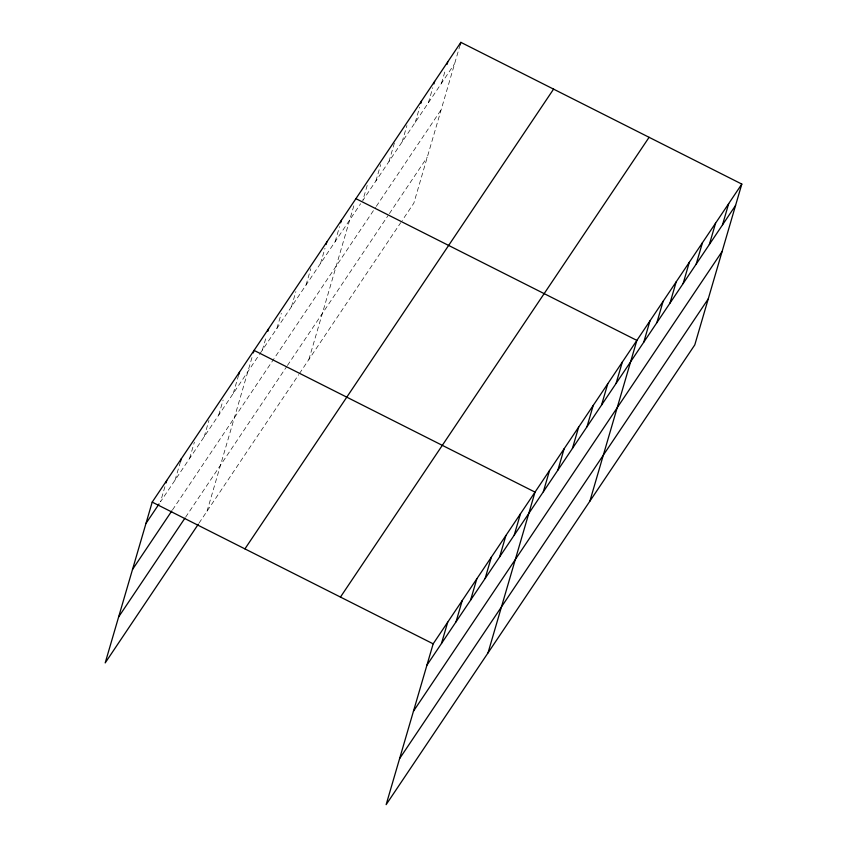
<?xml version="1.0" encoding="UTF-8"?>
<svg xmlns="http://www.w3.org/2000/svg" width="847" height="847" viewBox="0 0 847 847"><rect width="100%" height="100%" fill="white"/><g stroke="black" fill="none" stroke-linecap="round" stroke-linejoin="round"><path stroke-width="0.64" stroke-dasharray="4.24 3.18" d="M164.921 486.718L160.517 501.784L259.457 354.406M175.064 480.111L180.57 461.276M189.612 458.439L194.387 442.113M204.169 436.766L208.944 420.44M218.717 415.094L223.121 400.017M233.264 393.421L238.78 374.575M207.039 511.196L252.597 355.412M262.369 350.065L266.413 336.248M276.916 328.392L281.331 313.316M291.474 306.72L295.878 291.643M306.021 285.047L310.796 268.711M320.568 263.375L324.983 248.298M335.126 241.691L339.531 226.625M308.89 359.477L354.078 204.953M367.196 185.408L362.791 200.485L454.617 63.705M375.909 180.94L380.684 164.614M389.027 161.406L394.903 141.301M402.145 141.862L406.92 125.536M415.263 122.328L419.667 107.251M428.381 102.783L432.785 87.707M441.499 83.239L445.543 69.422M460.133 44.859L413.834 203.164L402.177 220.527M260.188 353.315L360.61 203.735M172.523 509.883L375.57 207.42M376.301 206.34L441.16 109.729M185.578 517.199L286.699 366.56M287.429 365.481L387.947 215.763M389.398 213.592L427.29 157.14M199.034 523.118L298.705 374.649M299.436 373.569L400.716 222.697"/><path stroke-width="1.27" d="M741.813 184.085L433.166 643.836L386.137 804.65L694.794 344.888L741.813 184.085L460.863 42.35L152.206 502.112L105.187 662.915L198.304 524.208M166.023 482.949L166.753 480.44M180.57 461.276L181.311 458.756M238.78 374.575L239.51 372.066M253.327 352.903L254.068 350.393L535.018 492.118L487.999 652.931M267.874 331.23L268.615 328.71M326.084 244.529L326.815 242.02M340.632 222.856L341.373 220.347M420.779 103.482L421.51 100.973M433.897 83.938L434.627 81.428M447.015 64.404L447.745 61.895M460.133 44.859L460.863 42.35M441.467 643.519L447.714 622.164M456.014 621.846L462.261 600.491M470.572 600.174L476.819 578.819M485.119 578.501L491.366 557.146M499.677 556.818L505.913 535.473M514.224 535.145L520.471 513.79M543.329 491.8L549.565 470.445M557.877 470.127L564.123 448.772M572.424 448.455L578.67 427.1M586.982 426.772L593.218 405.427M601.529 405.099L607.775 383.744M616.076 383.426L622.323 362.071M589.851 501.212L636.87 340.399L355.92 198.664M643.752 342.209L649.988 320.854M656.87 322.675L663.106 301.32M669.988 303.131L676.224 281.776M683.106 283.597L689.342 262.242M696.223 264.052L702.459 242.697M709.341 244.518L715.577 223.163M722.459 224.974L728.695 203.619M145.959 523.467L159.056 503.954M132.503 569.48L171.793 510.963M118.644 616.902L184.847 518.279M244.921 548.877L553.578 89.126M340.452 597.071L649.098 137.309M426.92 665.191L735.577 205.429M413.463 711.215L722.12 251.453M399.593 758.626L708.251 298.875M152.206 502.112L433.166 643.836"/></g></svg>
